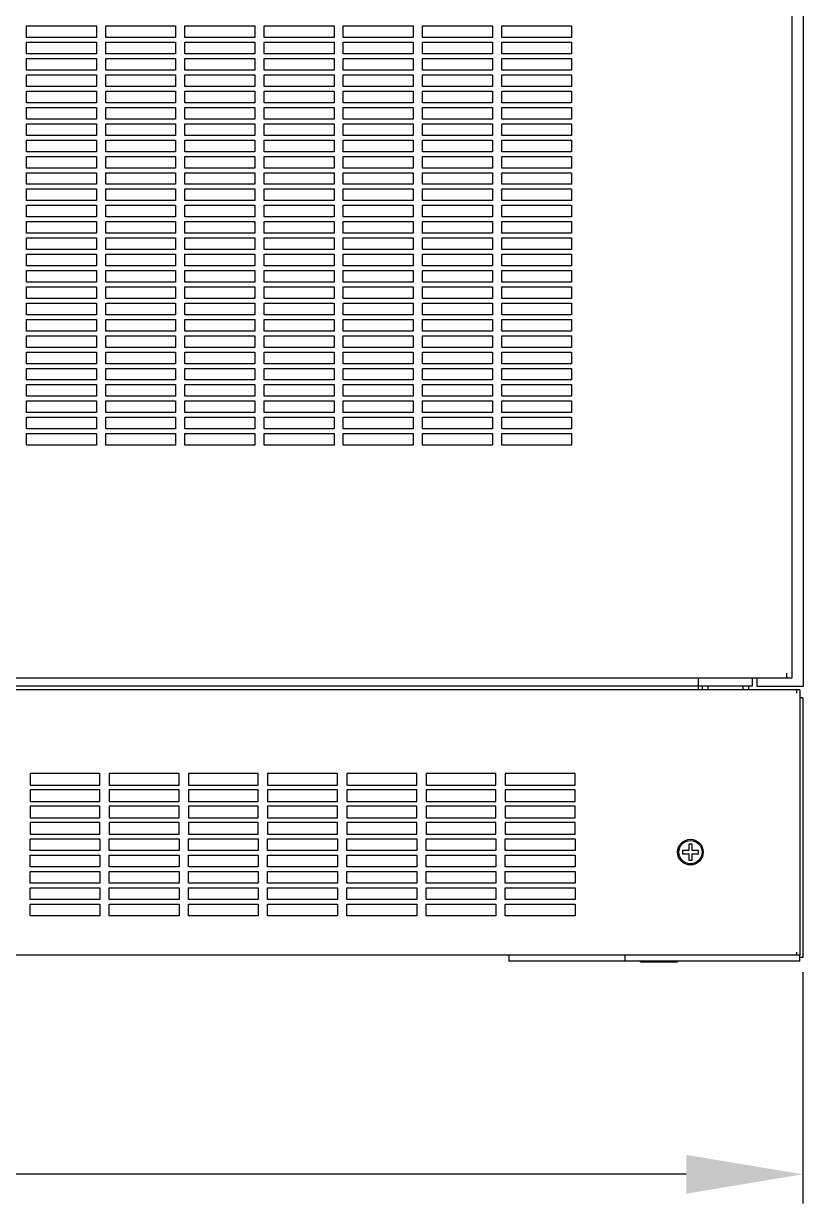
# Model space of a CAD drawing. Header units: millimetres. Extents: x 0 to 100, y -12 to 202.
# Drawn here: x 66.7 to 100.2, y -10.4 to 40.2 of the extents above; entities that cross this region are included whole.
import ezdxf

# ---------------------------------------------------------------- set-up
doc = ezdxf.new("R2010")
doc.units = ezdxf.units.MM
for name, color, linetype in [('2401-01087-M6-12FMC-120_0', 7, 'Continuous'), ('2403-00036_S-M12-1_0', 7, 'Continuous'), ('4212-62023_1-GJW_0', 7, 'Continuous'), ('4212-94039_0', 7, 'Continuous'), ('4212-97727_0', 7, 'Continuous'), ('4215-00862_0', 7, 'Continuous'), ('4215-00863_0', 7, 'Continuous'), ('QIANXIAHENLIAN_24_0', 7, 'Continuous'), ('YOUSHANJIAOJIAN_11_0', 7, 'Continuous')]:
    doc.layers.add(name, color=color, linetype=linetype)

msp = doc.modelspace()

# ---------------------------------------------------------------- linework, layer by layer
for p, q in [((100.14, -0.475), (100.14, -10.4)), ((95.14, -9.15), (64.64, -9.15))]:
    msp.add_line(p, q)
msp.add_solid([(95.14, -9.983), (95.14, -8.317), (100.14, -9.15)])
at = {"layer": '2401-01087-M6-12FMC-120_0', "color": 7, "linetype": 'Continuous'}
for p, q in [((95.245, 4.755), (94.98, 4.755)), ((94.98, 4.755), (94.98, 4.605)), ((94.98, 4.605), (95.245, 4.605)), ((95.395, 5.02), (95.245, 5.02)), ((95.245, 5.02), (95.245, 4.755)), ((95.245, 4.605), (95.245, 4.34)), ((95.395, 4.755), (95.395, 5.02)), ((95.66, 4.755), (95.395, 4.755)), ((95.395, 4.605), (95.66, 4.605)), ((95.395, 4.34), (95.395, 4.605)), ((95.66, 4.605), (95.66, 4.755)), ((95.245, 4.34), (95.395, 4.34))]:
    msp.add_line(p, q, dxfattribs=at)
msp.add_circle((95.32, 4.68), 0.5, dxfattribs=at)
at = {"layer": '2403-00036_S-M12-1_0', "color": 7, "linetype": 'Continuous'}
for p, q in [((93.178, -0.04), (93.201, 0)), ((94.762, -0.04), (94.739, 0)), ((94.762, -0.04), (93.178, -0.04))]:
    msp.add_line(p, q, dxfattribs=at)
at = {"layer": '4212-62023_1-GJW_0', "color": 7, "linetype": 'Continuous'}
for p, q in [((99.67, 199.65), (99.67, 12.15)), ((66.82, 40.15), (69.82, 40.15)), ((66.82, 39.65), (66.82, 40.15)), ((69.82, 40.15), (69.82, 39.65)), ((70.22, 40.15), (73.22, 40.15)), ((70.22, 39.65), (70.22, 40.15)), ((73.22, 40.15), (73.22, 39.65)), ((73.62, 40.15), (76.62, 40.15)), ((73.62, 39.65), (73.62, 40.15)), ((76.62, 40.15), (76.62, 39.65)), ((77.02, 40.15), (80.02, 40.15)), ((77.02, 39.65), (77.02, 40.15)), ((80.02, 40.15), (80.02, 39.65)), ((80.42, 40.15), (83.42, 40.15)), ((80.42, 39.65), (80.42, 40.15)), ((83.42, 40.15), (83.42, 39.65)), ((83.82, 40.15), (86.82, 40.15)), ((83.82, 39.65), (83.82, 40.15)), ((86.82, 40.15), (86.82, 39.65)), ((87.22, 40.15), (90.22, 40.15)), ((87.22, 39.65), (87.22, 40.15)), ((90.22, 40.15), (90.22, 39.65)), ((69.82, 39.65), (66.82, 39.65)), ((73.22, 39.65), (70.22, 39.65)), ((76.62, 39.65), (73.62, 39.65)), ((80.02, 39.65), (77.02, 39.65)), ((83.42, 39.65), (80.42, 39.65)), ((86.82, 39.65), (83.82, 39.65)), ((90.22, 39.65), (87.22, 39.65)), ((66.82, 39.45), (69.82, 39.45)), ((66.82, 38.95), (66.82, 39.45)), ((69.82, 39.45), (69.82, 38.95)), ((70.22, 39.45), (73.22, 39.45)), ((70.22, 38.95), (70.22, 39.45)), ((73.22, 39.45), (73.22, 38.95)), ((73.62, 39.45), (76.62, 39.45)), ((73.62, 38.95), (73.62, 39.45)), ((76.62, 39.45), (76.62, 38.95)), ((77.02, 39.45), (80.02, 39.45)), ((77.02, 38.95), (77.02, 39.45)), ((80.02, 39.45), (80.02, 38.95)), ((80.42, 39.45), (83.42, 39.45)), ((80.42, 38.95), (80.42, 39.45)), ((83.42, 39.45), (83.42, 38.95)), ((83.82, 39.45), (86.82, 39.45)), ((83.82, 38.95), (83.82, 39.45)), ((86.82, 39.45), (86.82, 38.95)), ((87.22, 39.45), (90.22, 39.45)), ((87.22, 38.95), (87.22, 39.45)), ((90.22, 39.45), (90.22, 38.95)), ((69.82, 38.95), (66.82, 38.95)), ((66.82, 38.75), (69.82, 38.75)), ((66.82, 38.25), (66.82, 38.75)), ((69.82, 38.75), (69.82, 38.25)), ((73.22, 38.95), (70.22, 38.95)), ((70.22, 38.75), (73.22, 38.75)), ((70.22, 38.25), (70.22, 38.75)), ((73.22, 38.75), (73.22, 38.25)), ((76.62, 38.95), (73.62, 38.95)), ((73.62, 38.75), (76.62, 38.75)), ((73.62, 38.25), (73.62, 38.75)), ((76.62, 38.75), (76.62, 38.25)), ((80.02, 38.95), (77.02, 38.95)), ((77.02, 38.75), (80.02, 38.75)), ((77.02, 38.25), (77.02, 38.75)), ((80.02, 38.75), (80.02, 38.25)), ((83.42, 38.95), (80.42, 38.95)), ((80.42, 38.75), (83.42, 38.75)), ((80.42, 38.25), (80.42, 38.75)), ((83.42, 38.75), (83.42, 38.25)), ((86.82, 38.95), (83.82, 38.95)), ((83.82, 38.75), (86.82, 38.75)), ((83.82, 38.25), (83.82, 38.75)), ((86.82, 38.75), (86.82, 38.25)), ((90.22, 38.95), (87.22, 38.95)), ((87.22, 38.75), (90.22, 38.75)), ((87.22, 38.25), (87.22, 38.75)), ((90.22, 38.75), (90.22, 38.25)), ((69.82, 38.25), (66.82, 38.25)), ((66.82, 38.05), (69.82, 38.05)), ((66.82, 37.55), (66.82, 38.05)), ((69.82, 38.05), (69.82, 37.55)), ((73.22, 38.25), (70.22, 38.25)), ((70.22, 38.05), (73.22, 38.05)), ((70.22, 37.55), (70.22, 38.05)), ((73.22, 38.05), (73.22, 37.55)), ((76.62, 38.25), (73.62, 38.25)), ((73.62, 38.05), (76.62, 38.05)), ((73.62, 37.55), (73.62, 38.05)), ((76.62, 38.05), (76.62, 37.55)), ((80.02, 38.25), (77.02, 38.25)), ((77.02, 38.05), (80.02, 38.05)), ((77.02, 37.55), (77.02, 38.05)), ((80.02, 38.05), (80.02, 37.55)), ((83.42, 38.25), (80.42, 38.25)), ((80.42, 38.05), (83.42, 38.05)), ((80.42, 37.55), (80.42, 38.05)), ((83.42, 38.05), (83.42, 37.55)), ((86.82, 38.25), (83.82, 38.25)), ((83.82, 38.05), (86.82, 38.05)), ((83.82, 37.55), (83.82, 38.05)), ((86.82, 38.05), (86.82, 37.55)), ((90.22, 38.25), (87.22, 38.25)), ((87.22, 38.05), (90.22, 38.05)), ((87.22, 37.55), (87.22, 38.05)), ((90.22, 38.05), (90.22, 37.55)), ((69.82, 37.55), (66.82, 37.55)), ((73.22, 37.55), (70.22, 37.55)), ((76.62, 37.55), (73.62, 37.55)), ((80.02, 37.55), (77.02, 37.55)), ((83.42, 37.55), (80.42, 37.55)), ((86.82, 37.55), (83.82, 37.55)), ((90.22, 37.55), (87.22, 37.55)), ((66.82, 37.35), (69.82, 37.35)), ((66.82, 36.85), (66.82, 37.35)), ((69.82, 37.35), (69.82, 36.85)), ((70.22, 37.35), (73.22, 37.35)), ((70.22, 36.85), (70.22, 37.35)), ((73.22, 37.35), (73.22, 36.85)), ((73.62, 37.35), (76.62, 37.35)), ((73.62, 36.85), (73.62, 37.35)), ((76.62, 37.35), (76.62, 36.85)), ((77.02, 37.35), (80.02, 37.35)), ((77.02, 36.85), (77.02, 37.35)), ((80.02, 37.35), (80.02, 36.85)), ((80.42, 37.35), (83.42, 37.35)), ((80.42, 36.85), (80.42, 37.35)), ((83.42, 37.35), (83.42, 36.85)), ((83.82, 37.35), (86.82, 37.35)), ((83.82, 36.85), (83.82, 37.35)), ((86.82, 37.35), (86.82, 36.85)), ((87.22, 37.35), (90.22, 37.35)), ((87.22, 36.85), (87.22, 37.35)), ((90.22, 37.35), (90.22, 36.85)), ((69.82, 36.85), (66.82, 36.85)), ((66.82, 36.65), (69.82, 36.65)), ((66.82, 36.15), (66.82, 36.65)), ((69.82, 36.65), (69.82, 36.15)), ((73.22, 36.85), (70.22, 36.85)), ((70.22, 36.65), (73.22, 36.65)), ((70.22, 36.15), (70.22, 36.65)), ((73.22, 36.65), (73.22, 36.15)), ((76.62, 36.85), (73.62, 36.85)), ((73.62, 36.65), (76.62, 36.65)), ((73.62, 36.15), (73.62, 36.65)), ((76.62, 36.65), (76.62, 36.15)), ((80.02, 36.85), (77.02, 36.85)), ((77.02, 36.65), (80.02, 36.65)), ((77.02, 36.15), (77.02, 36.65)), ((80.02, 36.65), (80.02, 36.15)), ((83.42, 36.85), (80.42, 36.85)), ((80.42, 36.65), (83.42, 36.65)), ((80.42, 36.15), (80.42, 36.65)), ((83.42, 36.65), (83.42, 36.15)), ((86.82, 36.85), (83.82, 36.85)), ((83.82, 36.65), (86.82, 36.65)), ((83.82, 36.15), (83.82, 36.65)), ((86.82, 36.65), (86.82, 36.15)), ((90.22, 36.85), (87.22, 36.85)), ((87.22, 36.65), (90.22, 36.65)), ((87.22, 36.15), (87.22, 36.65)), ((90.22, 36.65), (90.22, 36.15)), ((69.82, 36.15), (66.82, 36.15)), ((73.22, 36.15), (70.22, 36.15)), ((76.62, 36.15), (73.62, 36.15)), ((80.02, 36.15), (77.02, 36.15)), ((83.42, 36.15), (80.42, 36.15)), ((86.82, 36.15), (83.82, 36.15)), ((90.22, 36.15), (87.22, 36.15)), ((66.82, 35.95), (69.82, 35.95)), ((66.82, 35.45), (66.82, 35.95)), ((69.82, 35.95), (69.82, 35.45)), ((70.22, 35.95), (73.22, 35.95)), ((70.22, 35.45), (70.22, 35.95)), ((73.22, 35.95), (73.22, 35.45)), ((73.62, 35.95), (76.62, 35.95)), ((73.62, 35.45), (73.62, 35.95)), ((76.62, 35.95), (76.62, 35.45)), ((77.02, 35.95), (80.02, 35.95)), ((77.02, 35.45), (77.02, 35.95)), ((80.02, 35.95), (80.02, 35.45)), ((80.42, 35.95), (83.42, 35.95)), ((80.42, 35.45), (80.42, 35.95)), ((83.42, 35.95), (83.42, 35.45)), ((83.82, 35.95), (86.82, 35.95)), ((83.82, 35.45), (83.82, 35.95)), ((86.82, 35.95), (86.82, 35.45)), ((87.22, 35.95), (90.22, 35.95)), ((87.22, 35.45), (87.22, 35.95)), ((90.22, 35.95), (90.22, 35.45)), ((69.82, 35.45), (66.82, 35.45)), ((66.82, 35.25), (69.82, 35.25)), ((66.82, 34.75), (66.82, 35.25)), ((69.82, 35.25), (69.82, 34.75)), ((73.22, 35.45), (70.22, 35.45)), ((70.22, 35.25), (73.22, 35.25)), ((70.22, 34.75), (70.22, 35.25)), ((73.22, 35.25), (73.22, 34.75)), ((76.62, 35.45), (73.62, 35.45)), ((73.62, 35.25), (76.62, 35.25)), ((73.62, 34.75), (73.62, 35.25)), ((76.62, 35.25), (76.62, 34.75)), ((80.02, 35.45), (77.02, 35.45)), ((77.02, 35.25), (80.02, 35.25)), ((77.02, 34.75), (77.02, 35.25)), ((80.02, 35.25), (80.02, 34.75)), ((83.42, 35.45), (80.42, 35.45)), ((80.42, 35.25), (83.42, 35.25)), ((80.42, 34.75), (80.42, 35.25)), ((83.42, 35.25), (83.42, 34.75)), ((86.82, 35.45), (83.82, 35.45)), ((83.82, 35.25), (86.82, 35.25)), ((83.82, 34.75), (83.82, 35.25)), ((86.82, 35.25), (86.82, 34.75)), ((90.22, 35.45), (87.22, 35.45)), ((87.22, 35.25), (90.22, 35.25)), ((87.22, 34.75), (87.22, 35.25)), ((90.22, 35.25), (90.22, 34.75)), ((69.82, 34.75), (66.82, 34.75)), ((66.82, 34.55), (69.82, 34.55)), ((66.82, 34.05), (66.82, 34.55)), ((69.82, 34.55), (69.82, 34.05)), ((73.22, 34.75), (70.22, 34.75)), ((70.22, 34.55), (73.22, 34.55)), ((70.22, 34.05), (70.22, 34.55)), ((73.22, 34.55), (73.22, 34.05)), ((76.62, 34.75), (73.62, 34.75)), ((73.62, 34.55), (76.62, 34.55)), ((73.62, 34.05), (73.62, 34.55)), ((76.62, 34.55), (76.62, 34.05)), ((80.02, 34.75), (77.02, 34.75)), ((77.02, 34.55), (80.02, 34.55)), ((77.02, 34.05), (77.02, 34.55)), ((80.02, 34.55), (80.02, 34.05)), ((83.42, 34.75), (80.42, 34.75)), ((80.42, 34.55), (83.42, 34.55)), ((80.42, 34.05), (80.42, 34.55)), ((83.42, 34.55), (83.42, 34.05)), ((86.82, 34.75), (83.82, 34.75)), ((83.82, 34.55), (86.82, 34.55)), ((83.82, 34.05), (83.82, 34.55)), ((86.82, 34.55), (86.82, 34.05)), ((90.22, 34.75), (87.22, 34.75)), ((87.22, 34.55), (90.22, 34.55)), ((87.22, 34.05), (87.22, 34.55)), ((90.22, 34.55), (90.22, 34.05)), ((69.82, 34.05), (66.82, 34.05)), ((73.22, 34.05), (70.22, 34.05)), ((76.62, 34.05), (73.62, 34.05)), ((80.02, 34.05), (77.02, 34.05)), ((83.42, 34.05), (80.42, 34.05)), ((86.82, 34.05), (83.82, 34.05)), ((90.22, 34.05), (87.22, 34.05)), ((66.82, 33.85), (69.82, 33.85)), ((66.82, 33.35), (66.82, 33.85)), ((69.82, 33.85), (69.82, 33.35)), ((70.22, 33.85), (73.22, 33.85)), ((70.22, 33.35), (70.22, 33.85)), ((73.22, 33.85), (73.22, 33.35)), ((73.62, 33.85), (76.62, 33.85)), ((73.62, 33.35), (73.62, 33.85)), ((76.62, 33.85), (76.62, 33.35)), ((77.02, 33.85), (80.02, 33.85)), ((77.02, 33.35), (77.02, 33.85)), ((80.02, 33.85), (80.02, 33.35)), ((80.42, 33.85), (83.42, 33.85)), ((80.42, 33.35), (80.42, 33.85)), ((83.42, 33.85), (83.42, 33.35)), ((83.82, 33.85), (86.82, 33.85)), ((83.82, 33.35), (83.82, 33.85)), ((86.82, 33.85), (86.82, 33.35)), ((87.22, 33.85), (90.22, 33.85)), ((87.22, 33.35), (87.22, 33.85)), ((90.22, 33.85), (90.22, 33.35)), ((69.82, 33.35), (66.82, 33.35)), ((66.82, 33.15), (69.82, 33.15)), ((66.82, 32.65), (66.82, 33.15)), ((69.82, 33.15), (69.82, 32.65)), ((73.22, 33.35), (70.22, 33.35)), ((70.22, 33.15), (73.22, 33.15)), ((70.22, 32.65), (70.22, 33.15)), ((73.22, 33.15), (73.22, 32.65)), ((76.62, 33.35), (73.62, 33.35)), ((73.62, 33.15), (76.62, 33.15)), ((73.62, 32.65), (73.62, 33.15)), ((76.62, 33.15), (76.62, 32.65)), ((80.02, 33.35), (77.02, 33.35)), ((77.02, 33.15), (80.02, 33.15)), ((77.02, 32.65), (77.02, 33.15)), ((80.02, 33.15), (80.02, 32.65)), ((83.42, 33.35), (80.42, 33.35)), ((80.42, 33.15), (83.42, 33.15)), ((80.42, 32.65), (80.42, 33.15)), ((83.42, 33.15), (83.42, 32.65)), ((86.82, 33.35), (83.82, 33.35)), ((83.82, 33.15), (86.82, 33.15)), ((83.82, 32.65), (83.82, 33.15)), ((86.82, 33.15), (86.82, 32.65)), ((90.22, 33.35), (87.22, 33.35)), ((87.22, 33.15), (90.22, 33.15)), ((87.22, 32.65), (87.22, 33.15)), ((90.22, 33.15), (90.22, 32.65)), ((69.82, 32.65), (66.82, 32.65)), ((66.82, 32.45), (69.82, 32.45)), ((66.82, 31.95), (66.82, 32.45)), ((69.82, 32.45), (69.82, 31.95)), ((73.22, 32.65), (70.22, 32.65)), ((70.22, 32.45), (73.22, 32.45)), ((70.22, 31.95), (70.22, 32.45)), ((73.22, 32.45), (73.22, 31.95)), ((76.62, 32.65), (73.62, 32.65)), ((73.62, 32.45), (76.62, 32.45)), ((73.62, 31.95), (73.62, 32.45)), ((76.62, 32.45), (76.62, 31.95)), ((80.02, 32.65), (77.02, 32.65)), ((77.02, 32.45), (80.02, 32.45)), ((77.02, 31.95), (77.02, 32.45)), ((80.02, 32.45), (80.02, 31.95)), ((83.42, 32.65), (80.42, 32.65)), ((80.42, 32.45), (83.42, 32.45)), ((80.42, 31.95), (80.42, 32.45)), ((83.42, 32.45), (83.42, 31.95)), ((86.82, 32.65), (83.82, 32.65)), ((83.82, 32.45), (86.82, 32.45)), ((83.82, 31.95), (83.82, 32.45)), ((86.82, 32.45), (86.82, 31.95)), ((90.22, 32.65), (87.22, 32.65)), ((87.22, 32.45), (90.22, 32.45)), ((87.22, 31.95), (87.22, 32.45)), ((90.22, 32.45), (90.22, 31.95)), ((69.82, 31.95), (66.82, 31.95)), ((73.22, 31.95), (70.22, 31.95)), ((76.62, 31.95), (73.62, 31.95)), ((80.02, 31.95), (77.02, 31.95)), ((83.42, 31.95), (80.42, 31.95)), ((86.82, 31.95), (83.82, 31.95)), ((90.22, 31.95), (87.22, 31.95)), ((66.82, 31.75), (69.82, 31.75)), ((66.82, 31.25), (66.82, 31.75)), ((69.82, 31.75), (69.82, 31.25)), ((70.22, 31.75), (73.22, 31.75)), ((70.22, 31.25), (70.22, 31.75)), ((73.22, 31.75), (73.22, 31.25)), ((73.62, 31.75), (76.62, 31.75)), ((73.62, 31.25), (73.62, 31.75)), ((76.62, 31.75), (76.62, 31.25)), ((77.02, 31.75), (80.02, 31.75)), ((77.02, 31.25), (77.02, 31.75)), ((80.02, 31.75), (80.02, 31.25)), ((80.42, 31.75), (83.42, 31.75)), ((80.42, 31.25), (80.42, 31.75)), ((83.42, 31.75), (83.42, 31.25)), ((83.82, 31.75), (86.82, 31.75)), ((83.82, 31.25), (83.82, 31.75)), ((86.82, 31.75), (86.82, 31.25)), ((87.22, 31.75), (90.22, 31.75)), ((87.22, 31.25), (87.22, 31.75)), ((90.22, 31.75), (90.22, 31.25)), ((69.82, 31.25), (66.82, 31.25)), ((66.82, 31.05), (69.82, 31.05)), ((66.82, 30.55), (66.82, 31.05)), ((69.82, 31.05), (69.82, 30.55)), ((73.22, 31.25), (70.22, 31.25)), ((70.22, 31.05), (73.22, 31.05)), ((70.22, 30.55), (70.22, 31.05)), ((73.22, 31.05), (73.22, 30.55)), ((76.62, 31.25), (73.62, 31.25)), ((73.62, 31.05), (76.62, 31.05)), ((73.62, 30.55), (73.62, 31.05)), ((76.62, 31.05), (76.62, 30.55)), ((80.02, 31.25), (77.02, 31.25)), ((77.02, 31.05), (80.02, 31.05)), ((77.02, 30.55), (77.02, 31.05)), ((80.02, 31.05), (80.02, 30.55)), ((83.42, 31.25), (80.42, 31.25)), ((80.42, 31.05), (83.42, 31.05)), ((80.42, 30.55), (80.42, 31.05)), ((83.42, 31.05), (83.42, 30.55)), ((86.82, 31.25), (83.82, 31.25)), ((83.82, 31.05), (86.82, 31.05)), ((83.82, 30.55), (83.82, 31.05)), ((86.82, 31.05), (86.82, 30.55)), ((90.22, 31.25), (87.22, 31.25)), ((87.22, 31.05), (90.22, 31.05)), ((87.22, 30.55), (87.22, 31.05)), ((90.22, 31.05), (90.22, 30.55)), ((69.82, 30.55), (66.82, 30.55)), ((73.22, 30.55), (70.22, 30.55)), ((76.62, 30.55), (73.62, 30.55)), ((80.02, 30.55), (77.02, 30.55)), ((83.42, 30.55), (80.42, 30.55)), ((86.82, 30.55), (83.82, 30.55)), ((90.22, 30.55), (87.22, 30.55)), ((66.82, 30.35), (69.82, 30.35)), ((66.82, 29.85), (66.82, 30.35)), ((69.82, 30.35), (69.82, 29.85)), ((70.22, 30.35), (73.22, 30.35)), ((70.22, 29.85), (70.22, 30.35)), ((73.22, 30.35), (73.22, 29.85)), ((73.62, 30.35), (76.62, 30.35)), ((73.62, 29.85), (73.62, 30.35)), ((76.62, 30.35), (76.62, 29.85)), ((77.02, 30.35), (80.02, 30.35)), ((77.02, 29.85), (77.02, 30.35)), ((80.02, 30.35), (80.02, 29.85)), ((80.42, 30.35), (83.42, 30.35)), ((80.42, 29.85), (80.42, 30.35)), ((83.42, 30.35), (83.42, 29.85)), ((83.82, 30.35), (86.82, 30.35)), ((83.82, 29.85), (83.82, 30.35)), ((86.82, 30.35), (86.82, 29.85)), ((87.22, 30.35), (90.22, 30.35)), ((87.22, 29.85), (87.22, 30.35)), ((90.22, 30.35), (90.22, 29.85)), ((69.82, 29.85), (66.82, 29.85)), ((66.82, 29.65), (69.82, 29.65)), ((66.82, 29.15), (66.82, 29.65)), ((69.82, 29.65), (69.82, 29.15)), ((73.22, 29.85), (70.22, 29.85)), ((70.22, 29.65), (73.22, 29.65)), ((70.22, 29.15), (70.22, 29.65)), ((73.22, 29.65), (73.22, 29.15)), ((76.62, 29.85), (73.62, 29.85)), ((73.62, 29.65), (76.62, 29.65)), ((73.62, 29.15), (73.62, 29.65)), ((76.62, 29.65), (76.62, 29.15)), ((80.02, 29.85), (77.02, 29.85)), ((77.02, 29.65), (80.02, 29.65)), ((77.02, 29.15), (77.02, 29.65)), ((80.02, 29.65), (80.02, 29.15)), ((83.42, 29.85), (80.42, 29.85)), ((80.42, 29.65), (83.42, 29.65)), ((80.42, 29.15), (80.42, 29.65)), ((83.42, 29.65), (83.42, 29.15)), ((86.82, 29.85), (83.82, 29.85)), ((83.82, 29.65), (86.82, 29.65)), ((83.82, 29.15), (83.82, 29.65)), ((86.82, 29.65), (86.82, 29.15)), ((90.22, 29.85), (87.22, 29.85)), ((87.22, 29.65), (90.22, 29.65)), ((87.22, 29.15), (87.22, 29.65)), ((90.22, 29.65), (90.22, 29.15)), ((69.82, 29.15), (66.82, 29.15)), ((66.82, 28.95), (69.82, 28.95)), ((66.82, 28.45), (66.82, 28.95)), ((69.82, 28.95), (69.82, 28.45)), ((73.22, 29.15), (70.22, 29.15)), ((70.22, 28.95), (73.22, 28.95)), ((70.22, 28.45), (70.22, 28.95)), ((73.22, 28.95), (73.22, 28.45)), ((76.62, 29.15), (73.62, 29.15)), ((73.62, 28.95), (76.62, 28.95)), ((73.62, 28.45), (73.62, 28.95)), ((76.62, 28.95), (76.62, 28.45)), ((80.02, 29.15), (77.02, 29.15)), ((77.02, 28.95), (80.02, 28.95)), ((77.02, 28.45), (77.02, 28.95)), ((80.02, 28.95), (80.02, 28.45)), ((83.42, 29.15), (80.42, 29.15)), ((80.42, 28.95), (83.42, 28.95)), ((80.42, 28.45), (80.42, 28.95)), ((83.42, 28.95), (83.42, 28.45)), ((86.82, 29.15), (83.82, 29.15)), ((83.82, 28.95), (86.82, 28.95)), ((83.82, 28.45), (83.82, 28.95)), ((86.82, 28.95), (86.82, 28.45)), ((90.22, 29.15), (87.22, 29.15)), ((87.22, 28.95), (90.22, 28.95)), ((87.22, 28.45), (87.22, 28.95)), ((90.22, 28.95), (90.22, 28.45)), ((69.82, 28.45), (66.82, 28.45)), ((73.22, 28.45), (70.22, 28.45)), ((76.62, 28.45), (73.62, 28.45)), ((80.02, 28.45), (77.02, 28.45)), ((83.42, 28.45), (80.42, 28.45)), ((86.82, 28.45), (83.82, 28.45)), ((90.22, 28.45), (87.22, 28.45)), ((66.82, 28.25), (69.82, 28.25)), ((66.82, 27.75), (66.82, 28.25)), ((69.82, 28.25), (69.82, 27.75)), ((70.22, 28.25), (73.22, 28.25)), ((70.22, 27.75), (70.22, 28.25)), ((73.22, 28.25), (73.22, 27.75)), ((73.62, 28.25), (76.62, 28.25)), ((73.62, 27.75), (73.62, 28.25)), ((76.62, 28.25), (76.62, 27.75)), ((77.02, 28.25), (80.02, 28.25)), ((77.02, 27.75), (77.02, 28.25)), ((80.02, 28.25), (80.02, 27.75)), ((80.42, 28.25), (83.42, 28.25)), ((80.42, 27.75), (80.42, 28.25)), ((83.42, 28.25), (83.42, 27.75)), ((83.82, 28.25), (86.82, 28.25)), ((83.82, 27.75), (83.82, 28.25)), ((86.82, 28.25), (86.82, 27.75)), ((87.22, 28.25), (90.22, 28.25)), ((87.22, 27.75), (87.22, 28.25)), ((90.22, 28.25), (90.22, 27.75)), ((69.82, 27.75), (66.82, 27.75)), ((66.82, 27.55), (69.82, 27.55)), ((66.82, 27.05), (66.82, 27.55)), ((69.82, 27.55), (69.82, 27.05)), ((73.22, 27.75), (70.22, 27.75)), ((70.22, 27.55), (73.22, 27.55)), ((70.22, 27.05), (70.22, 27.55)), ((73.22, 27.55), (73.22, 27.05)), ((76.62, 27.75), (73.62, 27.75)), ((73.62, 27.55), (76.62, 27.55)), ((73.62, 27.05), (73.62, 27.55)), ((76.62, 27.55), (76.62, 27.05)), ((80.02, 27.75), (77.02, 27.75)), ((77.02, 27.55), (80.02, 27.55)), ((77.02, 27.05), (77.02, 27.55)), ((80.02, 27.55), (80.02, 27.05)), ((83.42, 27.75), (80.42, 27.75)), ((80.42, 27.55), (83.42, 27.55)), ((80.42, 27.05), (80.42, 27.55)), ((83.42, 27.55), (83.42, 27.05)), ((86.82, 27.75), (83.82, 27.75)), ((83.82, 27.55), (86.82, 27.55)), ((83.82, 27.05), (83.82, 27.55)), ((86.82, 27.55), (86.82, 27.05)), ((90.22, 27.75), (87.22, 27.75)), ((87.22, 27.55), (90.22, 27.55)), ((87.22, 27.05), (87.22, 27.55)), ((90.22, 27.55), (90.22, 27.05)), ((69.82, 27.05), (66.82, 27.05)), ((66.82, 26.85), (69.82, 26.85)), ((66.82, 26.35), (66.82, 26.85)), ((69.82, 26.85), (69.82, 26.35)), ((73.22, 27.05), (70.22, 27.05)), ((70.22, 26.85), (73.22, 26.85)), ((70.22, 26.35), (70.22, 26.85)), ((73.22, 26.85), (73.22, 26.35)), ((76.62, 27.05), (73.62, 27.05)), ((73.62, 26.85), (76.62, 26.85)), ((73.62, 26.35), (73.62, 26.85)), ((76.62, 26.85), (76.62, 26.35)), ((80.02, 27.05), (77.02, 27.05)), ((77.02, 26.85), (80.02, 26.85)), ((77.02, 26.35), (77.02, 26.85)), ((80.02, 26.85), (80.02, 26.35)), ((83.42, 27.05), (80.42, 27.05)), ((80.42, 26.85), (83.42, 26.85)), ((80.42, 26.35), (80.42, 26.85)), ((83.42, 26.85), (83.42, 26.35)), ((86.82, 27.05), (83.82, 27.05)), ((83.82, 26.85), (86.82, 26.85)), ((83.82, 26.35), (83.82, 26.85)), ((86.82, 26.85), (86.82, 26.35)), ((90.22, 27.05), (87.22, 27.05)), ((87.22, 26.85), (90.22, 26.85)), ((87.22, 26.35), (87.22, 26.85)), ((90.22, 26.85), (90.22, 26.35)), ((69.82, 26.35), (66.82, 26.35)), ((73.22, 26.35), (70.22, 26.35)), ((76.62, 26.35), (73.62, 26.35)), ((80.02, 26.35), (77.02, 26.35)), ((83.42, 26.35), (80.42, 26.35)), ((86.82, 26.35), (83.82, 26.35)), ((90.22, 26.35), (87.22, 26.35)), ((66.82, 26.15), (69.82, 26.15)), ((66.82, 25.65), (66.82, 26.15)), ((69.82, 26.15), (69.82, 25.65)), ((70.22, 26.15), (73.22, 26.15)), ((70.22, 25.65), (70.22, 26.15)), ((73.22, 26.15), (73.22, 25.65)), ((73.62, 26.15), (76.62, 26.15)), ((73.62, 25.65), (73.62, 26.15)), ((76.62, 26.15), (76.62, 25.65)), ((77.02, 26.15), (80.02, 26.15)), ((77.02, 25.65), (77.02, 26.15)), ((80.02, 26.15), (80.02, 25.65)), ((80.42, 26.15), (83.42, 26.15)), ((80.42, 25.65), (80.42, 26.15)), ((83.42, 26.15), (83.42, 25.65)), ((83.82, 26.15), (86.82, 26.15)), ((83.82, 25.65), (83.82, 26.15)), ((86.82, 26.15), (86.82, 25.65)), ((87.22, 26.15), (90.22, 26.15)), ((87.22, 25.65), (87.22, 26.15)), ((90.22, 26.15), (90.22, 25.65)), ((69.82, 25.65), (66.82, 25.65)), ((66.82, 25.45), (69.82, 25.45)), ((66.82, 24.95), (66.82, 25.45)), ((69.82, 25.45), (69.82, 24.95)), ((73.22, 25.65), (70.22, 25.65)), ((70.22, 25.45), (73.22, 25.45)), ((70.22, 24.95), (70.22, 25.45)), ((73.22, 25.45), (73.22, 24.95)), ((76.62, 25.65), (73.62, 25.65)), ((73.62, 25.45), (76.62, 25.45)), ((73.62, 24.95), (73.62, 25.45)), ((76.62, 25.45), (76.62, 24.95)), ((80.02, 25.65), (77.02, 25.65)), ((77.02, 25.45), (80.02, 25.45)), ((77.02, 24.95), (77.02, 25.45)), ((80.02, 25.45), (80.02, 24.95)), ((83.42, 25.65), (80.42, 25.65)), ((80.42, 25.45), (83.42, 25.45)), ((80.42, 24.95), (80.42, 25.45)), ((83.42, 25.45), (83.42, 24.95)), ((86.82, 25.65), (83.82, 25.65)), ((83.82, 25.45), (86.82, 25.45)), ((83.82, 24.95), (83.82, 25.45)), ((86.82, 25.45), (86.82, 24.95)), ((90.22, 25.65), (87.22, 25.65)), ((87.22, 25.45), (90.22, 25.45)), ((87.22, 24.95), (87.22, 25.45)), ((90.22, 25.45), (90.22, 24.95)), ((69.82, 24.95), (66.82, 24.95)), ((73.22, 24.95), (70.22, 24.95)), ((76.62, 24.95), (73.62, 24.95)), ((80.02, 24.95), (77.02, 24.95)), ((83.42, 24.95), (80.42, 24.95)), ((86.82, 24.95), (83.82, 24.95)), ((90.22, 24.95), (87.22, 24.95)), ((66.82, 24.75), (69.82, 24.75)), ((66.82, 24.25), (66.82, 24.75)), ((69.82, 24.75), (69.82, 24.25)), ((70.22, 24.75), (73.22, 24.75)), ((70.22, 24.25), (70.22, 24.75)), ((73.22, 24.75), (73.22, 24.25)), ((73.62, 24.75), (76.62, 24.75)), ((73.62, 24.25), (73.62, 24.75)), ((76.62, 24.75), (76.62, 24.25)), ((77.02, 24.75), (80.02, 24.75)), ((77.02, 24.25), (77.02, 24.75)), ((80.02, 24.75), (80.02, 24.25)), ((80.42, 24.75), (83.42, 24.75)), ((80.42, 24.25), (80.42, 24.75)), ((83.42, 24.75), (83.42, 24.25)), ((83.82, 24.75), (86.82, 24.75)), ((83.82, 24.25), (83.82, 24.75)), ((86.82, 24.75), (86.82, 24.25)), ((87.22, 24.75), (90.22, 24.75)), ((87.22, 24.25), (87.22, 24.75)), ((90.22, 24.75), (90.22, 24.25)), ((69.82, 24.25), (66.82, 24.25)), ((66.82, 24.05), (69.82, 24.05)), ((66.82, 23.55), (66.82, 24.05)), ((69.82, 24.05), (69.82, 23.55)), ((73.22, 24.25), (70.22, 24.25)), ((70.22, 24.05), (73.22, 24.05)), ((70.22, 23.55), (70.22, 24.05)), ((73.22, 24.05), (73.22, 23.55)), ((76.62, 24.25), (73.62, 24.25)), ((73.62, 24.05), (76.62, 24.05)), ((73.62, 23.55), (73.62, 24.05)), ((76.62, 24.05), (76.62, 23.55)), ((80.02, 24.25), (77.02, 24.25)), ((77.02, 24.05), (80.02, 24.05)), ((77.02, 23.55), (77.02, 24.05)), ((80.02, 24.05), (80.02, 23.55)), ((83.42, 24.25), (80.42, 24.25)), ((80.42, 24.05), (83.42, 24.05)), ((80.42, 23.55), (80.42, 24.05)), ((83.42, 24.05), (83.42, 23.55)), ((86.82, 24.25), (83.82, 24.25)), ((83.82, 24.05), (86.82, 24.05)), ((83.82, 23.55), (83.82, 24.05)), ((86.82, 24.05), (86.82, 23.55)), ((90.22, 24.25), (87.22, 24.25)), ((87.22, 24.05), (90.22, 24.05)), ((87.22, 23.55), (87.22, 24.05)), ((90.22, 24.05), (90.22, 23.55)), ((69.82, 23.55), (66.82, 23.55)), ((66.82, 23.35), (69.82, 23.35)), ((66.82, 22.85), (66.82, 23.35)), ((69.82, 23.35), (69.82, 22.85)), ((73.22, 23.55), (70.22, 23.55)), ((70.22, 23.35), (73.22, 23.35)), ((70.22, 22.85), (70.22, 23.35)), ((73.22, 23.35), (73.22, 22.85)), ((76.62, 23.55), (73.62, 23.55)), ((73.62, 23.35), (76.62, 23.35)), ((73.62, 22.85), (73.62, 23.35)), ((76.62, 23.35), (76.62, 22.85)), ((80.02, 23.55), (77.02, 23.55)), ((77.02, 23.35), (80.02, 23.35)), ((77.02, 22.85), (77.02, 23.35)), ((80.02, 23.35), (80.02, 22.85)), ((83.42, 23.55), (80.42, 23.55)), ((80.42, 23.35), (83.42, 23.35)), ((80.42, 22.85), (80.42, 23.35)), ((83.42, 23.35), (83.42, 22.85)), ((86.82, 23.55), (83.82, 23.55)), ((83.82, 23.35), (86.82, 23.35)), ((83.82, 22.85), (83.82, 23.35)), ((86.82, 23.35), (86.82, 22.85)), ((90.22, 23.55), (87.22, 23.55)), ((87.22, 23.35), (90.22, 23.35)), ((87.22, 22.85), (87.22, 23.35)), ((90.22, 23.35), (90.22, 22.85)), ((69.82, 22.85), (66.82, 22.85)), ((73.22, 22.85), (70.22, 22.85)), ((76.62, 22.85), (73.62, 22.85)), ((80.02, 22.85), (77.02, 22.85)), ((83.42, 22.85), (80.42, 22.85)), ((86.82, 22.85), (83.82, 22.85)), ((90.22, 22.85), (87.22, 22.85)), ((66.82, 22.65), (69.82, 22.65)), ((66.82, 22.15), (66.82, 22.65)), ((69.82, 22.65), (69.82, 22.15)), ((70.22, 22.65), (73.22, 22.65)), ((70.22, 22.15), (70.22, 22.65)), ((73.22, 22.65), (73.22, 22.15)), ((73.62, 22.65), (76.62, 22.65)), ((73.62, 22.15), (73.62, 22.65)), ((76.62, 22.65), (76.62, 22.15)), ((77.02, 22.65), (80.02, 22.65)), ((77.02, 22.15), (77.02, 22.65)), ((80.02, 22.65), (80.02, 22.15)), ((80.42, 22.65), (83.42, 22.65)), ((80.42, 22.15), (80.42, 22.65)), ((83.42, 22.65), (83.42, 22.15)), ((83.82, 22.65), (86.82, 22.65)), ((83.82, 22.15), (83.82, 22.65)), ((86.82, 22.65), (86.82, 22.15)), ((87.22, 22.65), (90.22, 22.65)), ((87.22, 22.15), (87.22, 22.65)), ((90.22, 22.65), (90.22, 22.15)), ((69.82, 22.15), (66.82, 22.15)), ((73.22, 22.15), (70.22, 22.15)), ((76.62, 22.15), (73.62, 22.15)), ((80.02, 22.15), (77.02, 22.15)), ((83.42, 22.15), (80.42, 22.15)), ((86.82, 22.15), (83.82, 22.15)), ((90.22, 22.15), (87.22, 22.15)), ((99.45, 12.37), (99.45, 12.15)), ((99.67, 12.15), (40.37, 12.15))]:
    msp.add_line(p, q, dxfattribs=at)
at = {"layer": '4212-94039_0', "color": 7, "linetype": 'Continuous'}
for p, q in [((100.17, 11.8), (100.17, 199.7)), ((98.17, 12.15), (98.17, 11.8)), ((98.17, 11.8), (100.17, 11.8))]:
    msp.add_line(p, q, dxfattribs=at)
at = {"layer": '4212-97727_0', "color": 7, "linetype": 'Continuous'}
for p, q in [((100.02, 11.65), (0.12, 11.65)), ((99.88, 11.65), (99.88, 11.51)), ((100.02, 11.65), (100.02, 0.25)), ((69.97, 8.05), (66.97, 8.05)), ((66.97, 8.05), (66.97, 7.55)), ((69.97, 7.55), (69.97, 8.05)), ((73.37, 8.05), (70.37, 8.05)), ((70.37, 8.05), (70.37, 7.55)), ((73.37, 7.55), (73.37, 8.05)), ((76.77, 8.05), (73.77, 8.05)), ((73.77, 8.05), (73.77, 7.55)), ((76.77, 7.55), (76.77, 8.05)), ((80.17, 8.05), (77.17, 8.05)), ((77.17, 8.05), (77.17, 7.55)), ((80.17, 7.55), (80.17, 8.05)), ((83.57, 8.05), (80.57, 8.05)), ((80.57, 8.05), (80.57, 7.55)), ((83.57, 7.55), (83.57, 8.05)), ((86.97, 8.05), (83.97, 8.05)), ((83.97, 8.05), (83.97, 7.55)), ((86.97, 7.55), (86.97, 8.05)), ((90.37, 8.05), (87.37, 8.05)), ((87.37, 8.05), (87.37, 7.55)), ((90.37, 7.55), (90.37, 8.05)), ((66.97, 7.55), (69.97, 7.55)), ((69.97, 7.35), (66.97, 7.35)), ((66.97, 7.35), (66.97, 6.85)), ((69.97, 6.85), (69.97, 7.35)), ((70.37, 7.55), (73.37, 7.55)), ((73.37, 7.35), (70.37, 7.35)), ((70.37, 7.35), (70.37, 6.85)), ((73.37, 6.85), (73.37, 7.35)), ((73.77, 7.55), (76.77, 7.55)), ((76.77, 7.35), (73.77, 7.35)), ((73.77, 7.35), (73.77, 6.85)), ((76.77, 6.85), (76.77, 7.35)), ((77.17, 7.55), (80.17, 7.55)), ((80.17, 7.35), (77.17, 7.35)), ((77.17, 7.35), (77.17, 6.85)), ((80.17, 6.85), (80.17, 7.35)), ((80.57, 7.55), (83.57, 7.55)), ((83.57, 7.35), (80.57, 7.35)), ((80.57, 7.35), (80.57, 6.85)), ((83.57, 6.85), (83.57, 7.35)), ((83.97, 7.55), (86.97, 7.55)), ((86.97, 7.35), (83.97, 7.35)), ((83.97, 7.35), (83.97, 6.85)), ((86.97, 6.85), (86.97, 7.35)), ((87.37, 7.55), (90.37, 7.55)), ((90.37, 7.35), (87.37, 7.35)), ((87.37, 7.35), (87.37, 6.85)), ((90.37, 6.85), (90.37, 7.35)), ((66.97, 6.85), (69.97, 6.85)), ((69.97, 6.65), (66.97, 6.65)), ((66.97, 6.65), (66.97, 6.15)), ((69.97, 6.15), (69.97, 6.65)), ((70.37, 6.85), (73.37, 6.85)), ((73.37, 6.65), (70.37, 6.65)), ((70.37, 6.65), (70.37, 6.15)), ((73.37, 6.15), (73.37, 6.65)), ((73.77, 6.85), (76.77, 6.85)), ((76.77, 6.65), (73.77, 6.65)), ((73.77, 6.65), (73.77, 6.15)), ((76.77, 6.15), (76.77, 6.65)), ((77.17, 6.85), (80.17, 6.85)), ((80.17, 6.65), (77.17, 6.65)), ((77.17, 6.65), (77.17, 6.15)), ((80.17, 6.15), (80.17, 6.65)), ((80.57, 6.85), (83.57, 6.85)), ((83.57, 6.65), (80.57, 6.65)), ((80.57, 6.65), (80.57, 6.15)), ((83.57, 6.15), (83.57, 6.65)), ((83.97, 6.85), (86.97, 6.85)), ((86.97, 6.65), (83.97, 6.65)), ((83.97, 6.65), (83.97, 6.15)), ((86.97, 6.15), (86.97, 6.65)), ((87.37, 6.85), (90.37, 6.85)), ((90.37, 6.65), (87.37, 6.65)), ((87.37, 6.65), (87.37, 6.15)), ((90.37, 6.15), (90.37, 6.65)), ((66.97, 6.15), (69.97, 6.15)), ((70.37, 6.15), (73.37, 6.15)), ((73.77, 6.15), (76.77, 6.15)), ((77.17, 6.15), (80.17, 6.15)), ((80.57, 6.15), (83.57, 6.15)), ((83.97, 6.15), (86.97, 6.15)), ((87.37, 6.15), (90.37, 6.15)), ((69.97, 5.95), (66.97, 5.95)), ((66.97, 5.95), (66.97, 5.45)), ((69.97, 5.45), (69.97, 5.95)), ((73.37, 5.95), (70.37, 5.95)), ((70.37, 5.95), (70.37, 5.45)), ((73.37, 5.45), (73.37, 5.95)), ((76.77, 5.95), (73.77, 5.95)), ((73.77, 5.95), (73.77, 5.45)), ((76.77, 5.45), (76.77, 5.95)), ((80.17, 5.95), (77.17, 5.95)), ((77.17, 5.95), (77.17, 5.45)), ((80.17, 5.45), (80.17, 5.95)), ((83.57, 5.95), (80.57, 5.95)), ((80.57, 5.95), (80.57, 5.45)), ((83.57, 5.45), (83.57, 5.95)), ((86.97, 5.95), (83.97, 5.95)), ((83.97, 5.95), (83.97, 5.45)), ((86.97, 5.45), (86.97, 5.95)), ((90.37, 5.95), (87.37, 5.95)), ((87.37, 5.95), (87.37, 5.45)), ((90.37, 5.45), (90.37, 5.95)), ((66.97, 5.45), (69.97, 5.45)), ((66.97, 5.25), (69.97, 5.25)), ((66.97, 4.75), (66.97, 5.25)), ((69.97, 5.25), (69.97, 4.75)), ((70.37, 5.45), (73.37, 5.45)), ((70.37, 5.25), (73.37, 5.25)), ((70.37, 4.75), (70.37, 5.25)), ((73.37, 5.25), (73.37, 4.75)), ((73.77, 5.45), (76.77, 5.45)), ((73.77, 5.25), (76.77, 5.25)), ((73.77, 4.75), (73.77, 5.25)), ((76.77, 5.25), (76.77, 4.75)), ((77.17, 5.45), (80.17, 5.45)), ((77.17, 5.25), (80.17, 5.25)), ((77.17, 4.75), (77.17, 5.25)), ((80.17, 5.25), (80.17, 4.75)), ((80.57, 5.45), (83.57, 5.45)), ((80.57, 5.25), (83.57, 5.25)), ((80.57, 4.75), (80.57, 5.25)), ((83.57, 5.25), (83.57, 4.75)), ((83.97, 5.45), (86.97, 5.45)), ((83.97, 5.25), (86.97, 5.25)), ((83.97, 4.75), (83.97, 5.25)), ((86.97, 5.25), (86.97, 4.75)), ((87.37, 5.45), (90.37, 5.45)), ((87.37, 5.25), (90.37, 5.25)), ((87.37, 4.75), (87.37, 5.25)), ((90.37, 5.25), (90.37, 4.75)), ((69.97, 4.75), (66.97, 4.75)), ((73.37, 4.75), (70.37, 4.75)), ((76.77, 4.75), (73.77, 4.75)), ((80.17, 4.75), (77.17, 4.75)), ((83.57, 4.75), (80.57, 4.75)), ((86.97, 4.75), (83.97, 4.75)), ((90.37, 4.75), (87.37, 4.75)), ((66.97, 4.55), (69.97, 4.55)), ((66.97, 4.05), (66.97, 4.55)), ((69.97, 4.55), (69.97, 4.05)), ((70.37, 4.55), (73.37, 4.55)), ((70.37, 4.05), (70.37, 4.55)), ((73.37, 4.55), (73.37, 4.05)), ((73.77, 4.55), (76.77, 4.55)), ((73.77, 4.05), (73.77, 4.55)), ((76.77, 4.55), (76.77, 4.05)), ((77.17, 4.55), (80.17, 4.55)), ((77.17, 4.05), (77.17, 4.55)), ((80.17, 4.55), (80.17, 4.05)), ((80.57, 4.55), (83.57, 4.55)), ((80.57, 4.05), (80.57, 4.55)), ((83.57, 4.55), (83.57, 4.05)), ((83.97, 4.55), (86.97, 4.55)), ((83.97, 4.05), (83.97, 4.55)), ((86.97, 4.55), (86.97, 4.05)), ((87.37, 4.55), (90.37, 4.55)), ((87.37, 4.05), (87.37, 4.55)), ((90.37, 4.55), (90.37, 4.05)), ((69.97, 4.05), (66.97, 4.05)), ((66.97, 3.85), (69.97, 3.85)), ((66.97, 3.35), (66.97, 3.85)), ((69.97, 3.85), (69.97, 3.35)), ((73.37, 4.05), (70.37, 4.05)), ((70.37, 3.85), (73.37, 3.85)), ((70.37, 3.35), (70.37, 3.85)), ((73.37, 3.85), (73.37, 3.35)), ((76.77, 4.05), (73.77, 4.05)), ((73.77, 3.85), (76.77, 3.85)), ((73.77, 3.35), (73.77, 3.85)), ((76.77, 3.85), (76.77, 3.35)), ((80.17, 4.05), (77.17, 4.05)), ((77.17, 3.85), (80.17, 3.85)), ((77.17, 3.35), (77.17, 3.85)), ((80.17, 3.85), (80.17, 3.35)), ((83.57, 4.05), (80.57, 4.05)), ((80.57, 3.85), (83.57, 3.85)), ((80.57, 3.35), (80.57, 3.85)), ((83.57, 3.85), (83.57, 3.35)), ((86.97, 4.05), (83.97, 4.05)), ((83.97, 3.85), (86.97, 3.85)), ((83.97, 3.35), (83.97, 3.85)), ((86.97, 3.85), (86.97, 3.35)), ((90.37, 4.05), (87.37, 4.05)), ((87.37, 3.85), (90.37, 3.85)), ((87.37, 3.35), (87.37, 3.85)), ((90.37, 3.85), (90.37, 3.35)), ((69.97, 3.35), (66.97, 3.35)), ((66.97, 3.15), (69.97, 3.15)), ((66.97, 2.65), (66.97, 3.15)), ((69.97, 3.15), (69.97, 2.65)), ((73.37, 3.35), (70.37, 3.35)), ((70.37, 3.15), (73.37, 3.15)), ((70.37, 2.65), (70.37, 3.15)), ((73.37, 3.15), (73.37, 2.65)), ((76.77, 3.35), (73.77, 3.35)), ((73.77, 3.15), (76.77, 3.15)), ((73.77, 2.65), (73.77, 3.15)), ((76.77, 3.15), (76.77, 2.65)), ((80.17, 3.35), (77.17, 3.35)), ((77.17, 3.15), (80.17, 3.15)), ((77.17, 2.65), (77.17, 3.15)), ((80.17, 3.15), (80.17, 2.65)), ((83.57, 3.35), (80.57, 3.35)), ((80.57, 3.15), (83.57, 3.15)), ((80.57, 2.65), (80.57, 3.15)), ((83.57, 3.15), (83.57, 2.65)), ((86.97, 3.35), (83.97, 3.35)), ((83.97, 3.15), (86.97, 3.15)), ((83.97, 2.65), (83.97, 3.15)), ((86.97, 3.15), (86.97, 2.65)), ((90.37, 3.35), (87.37, 3.35)), ((87.37, 3.15), (90.37, 3.15)), ((87.37, 2.65), (87.37, 3.15)), ((90.37, 3.15), (90.37, 2.65)), ((69.97, 2.65), (66.97, 2.65)), ((73.37, 2.65), (70.37, 2.65)), ((76.77, 2.65), (73.77, 2.65)), ((80.17, 2.65), (77.17, 2.65)), ((83.57, 2.65), (80.57, 2.65)), ((86.97, 2.65), (83.97, 2.65)), ((90.37, 2.65), (87.37, 2.65)), ((66.97, 2.45), (69.97, 2.45)), ((66.97, 1.95), (66.97, 2.45)), ((69.97, 2.45), (69.97, 1.95)), ((70.37, 2.45), (73.37, 2.45)), ((70.37, 1.95), (70.37, 2.45)), ((73.37, 2.45), (73.37, 1.95)), ((73.77, 2.45), (76.77, 2.45)), ((73.77, 1.95), (73.77, 2.45)), ((76.77, 2.45), (76.77, 1.95)), ((77.17, 2.45), (80.17, 2.45)), ((77.17, 1.95), (77.17, 2.45)), ((80.17, 2.45), (80.17, 1.95)), ((80.57, 2.45), (83.57, 2.45)), ((80.57, 1.95), (80.57, 2.45)), ((83.57, 2.45), (83.57, 1.95)), ((83.97, 2.45), (86.97, 2.45)), ((83.97, 1.95), (83.97, 2.45)), ((86.97, 2.45), (86.97, 1.95)), ((87.37, 2.45), (90.37, 2.45)), ((87.37, 1.95), (87.37, 2.45)), ((90.37, 2.45), (90.37, 1.95)), ((69.97, 1.95), (66.97, 1.95)), ((73.37, 1.95), (70.37, 1.95)), ((76.77, 1.95), (73.77, 1.95)), ((80.17, 1.95), (77.17, 1.95)), ((83.57, 1.95), (80.57, 1.95)), ((86.97, 1.95), (83.97, 1.95)), ((90.37, 1.95), (87.37, 1.95)), ((100.02, 0.25), (0.12, 0.25)), ((99.88, 0.39), (99.88, 0.25))]:
    msp.add_line(p, q, dxfattribs=at)
msp.add_circle((95.32, 4.68), 0.55, dxfattribs=at)
at = {"layer": '4215-00862_0', "color": 7, "linetype": 'Continuous'}
for p, q in [((87.52, 0.25), (87.52, 0)), ((100.02, 0), (87.52, 0)), ((92.52, 0), (92.52, 0.25)), ((100.02, 0), (100.02, 0.25))]:
    msp.add_line(p, q, dxfattribs=at)
at = {"layer": '4215-00863_0', "color": 7, "linetype": 'Continuous'}
for p, q in [((100.14, 11.3), (100.02, 11.3)), ((100.14, 11.3), (100.14, 0.15)), ((100.14, 0.15), (100.02, 0.15))]:
    msp.add_line(p, q, dxfattribs=at)
at = {"layer": 'QIANXIAHENLIAN_24_0', "color": 7, "linetype": 'Continuous'}
for p, q in [((95.67, 11.8), (4.47, 11.8)), ((95.67, 11.65), (95.67, 12.15))]:
    msp.add_line(p, q, dxfattribs=at)
at = {"layer": 'YOUSHANJIAOJIAN_11_0', "color": 7, "linetype": 'Continuous'}
for p, q in [((97.97, 11.8), (95.67, 11.8)), ((95.82, 11.8), (95.82, 11.65)), ((96.07, 11.8), (96.07, 11.65)), ((97.57, 11.8), (97.57, 11.65)), ((97.82, 11.8), (97.82, 11.65)), ((97.97, 12.15), (97.97, 11.8))]:
    msp.add_line(p, q, dxfattribs=at)

doc.saveas('drawing.dxf')
